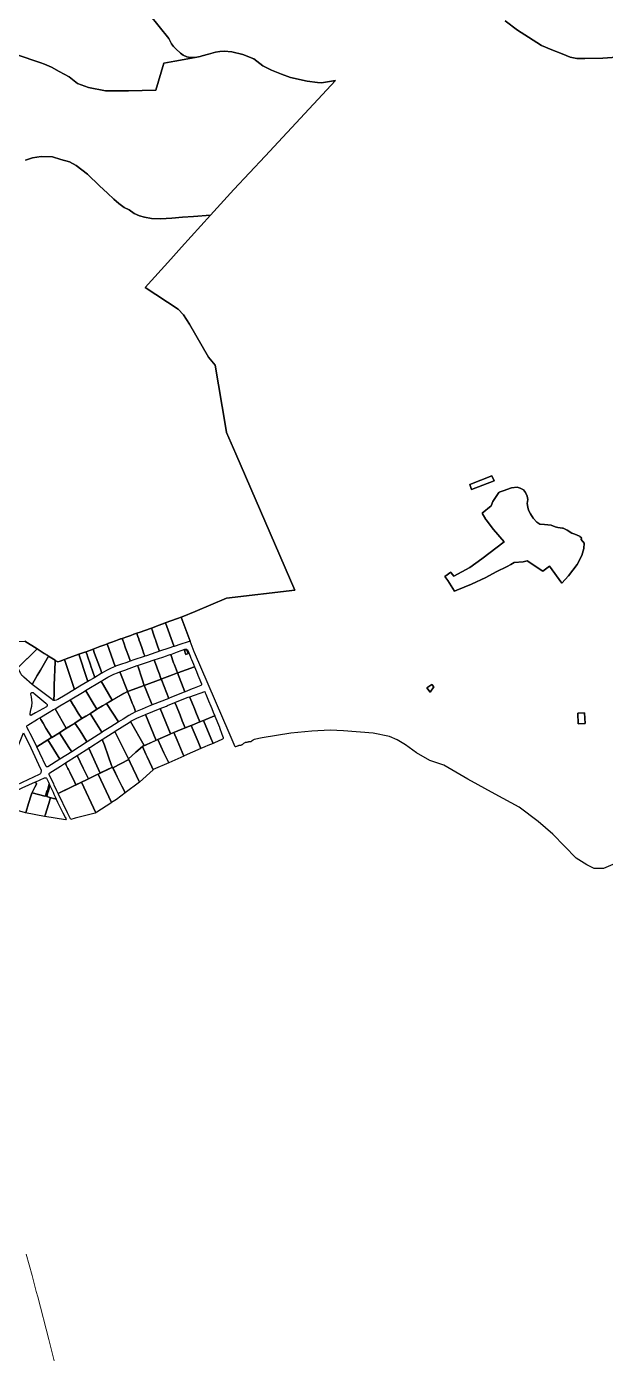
# Model space of a CAD drawing. Header units: metres. Extents: x 3 to 1027712, y 40 to 4430649.
# Drawn here: x 513627 to 514460, y 4408988 to 4410900 of the extents above; entities that cross this region are included whole.
import ezdxf

# ---------------------------------------------------------------- set-up
doc = ezdxf.new("R2010")
doc.units = ezdxf.units.M
doc.header["$MEASUREMENT"] = 0
doc.layers.add('A.ES.SDGC.CP.07003.cadastralparcel — CadastralParcel', color=1, linetype='Continuous')
doc.layers.add('Habitats_5_km', color=7, linetype='Continuous', lineweight=9, true_color=0xbefad2)

msp = doc.modelspace()

# ---------------------------------------------------------------- linework, layer by layer
at = {"layer": 'A.ES.SDGC.CP.07003.cadastralparcel — CadastralParcel', "color": 7, "linetype": 'Continuous', "flags": 128}
for points in [[(513803.9, 4410917.2), (513831.7, 4410882.5), (513835.4, 4410875.1), (513838.6, 4410870.9), (513841.8, 4410867.5), (513848.6, 4410861.6), (513852.6, 4410858.7), (513857.8, 4410856.4), (513862.5, 4410855.3), (513869.7, 4410855), (513840.5, 4410849.9), (513824.5, 4410847.1), (513813.2, 4410808.2), (513773.7, 4410807.1), (513740.5, 4410807.1), (513716.2, 4410812.2), (513700.1, 4410817.7), (513688.2, 4410827.3), (513674.1, 4410835.2), (513662.8, 4410841.4), (513653, 4410845.4), (513647.6, 4410847.6), (513612.1, 4410859.5)], [(514471, 4409693.5), (514457.9, 4409687.5), (514444.2, 4409687.5), (514433.5, 4409692.9), (514418.1, 4409702.4), (514384.5, 4409737.1), (514363.7, 4409755.5), (514336.4, 4409775.7), (514301.9, 4409794.7), (514262.1, 4409816), (514227.7, 4409836.2), (514207.5, 4409843.3), (514188.5, 4409854), (514172.4, 4409865.9), (514160.6, 4409873), (514149.3, 4409877.8), (514126.1, 4409882.5), (514083.5, 4409886), (514063.9, 4409886.6), (514037.8, 4409885.4), (514007.4, 4409882.7), (513966.3, 4409875.7), (513954.5, 4409873.2), (513953.7, 4409872.8), (513953.1, 4409872.5), (513952.6, 4409872.2), (513952.1, 4409871.9), (513951.7, 4409871.6), (513951.2, 4409871.2), (513950.8, 4409870.8), (513950.3, 4409870.4), (513949.7, 4409870.2), (513949.1, 4409870), (513948.4, 4409870), (513947.8, 4409870), (513947.2, 4409870), (513946.5, 4409869.9), (513945.8, 4409869.7), (513945, 4409869.4), (513944.2, 4409869.2), (513943.4, 4409869.1), (513942.7, 4409869), (513941.9, 4409868.8), (513941, 4409868.5), (513940.2, 4409868.2), (513939.5, 4409867.7), (513938.9, 4409867.1), (513938.4, 4409866.6), (513938, 4409866.2), (513937.6, 4409865.9), (513937.3, 4409865.7), (513936.9, 4409865.5), (513936.4, 4409865.3), (513935.9, 4409865.1), (513935.2, 4409864.9), (513934.4, 4409864.8), (513933.6, 4409864.7), (513932.8, 4409864.6), (513932.1, 4409864.4), (513931.4, 4409864.1), (513930.8, 4409863.9), (513930.4, 4409863.8), (513929.1, 4409863.4), (513927.6, 4409863), (513927.5, 4409863), (513918.8, 4409883), (513868.9, 4409998.7), (513868.5, 4409999.6), (513862.3, 4410015.1), (513849.5, 4410049.4), (513850.8, 4410049.8), (513850.8, 4410049.8), (513869.8, 4410057.6), (513914.9, 4410077), (514013.1, 4410088.4), (513928.2, 4410284.7), (513915, 4410315.3), (513913.5, 4410324.4), (513898.6, 4410412.2), (513889, 4410423.6), (513861.5, 4410471.3), (513852.8, 4410484.7), (513845.4, 4410492.8), (513797.8, 4410524.1), (513834.5, 4410564.9), (513849.8, 4410582), (513891.6, 4410628.1), (513925.3, 4410665.4), (513970.3, 4410713.4), (514071.8, 4410821.9), (514051.4, 4410818.7), (514046, 4410819.3), (514030.9, 4410821), (514006.9, 4410826.4), (513993.8, 4410831), (513979.5, 4410837.1), (513967.3, 4410843.2), (513954.2, 4410853.3), (513938.4, 4410859.6), (513922.4, 4410863.2), (513911.6, 4410864.1), (513905.1, 4410863.9), (513899, 4410862.7), (513888.9, 4410859.9), (513879.8, 4410857.5), (513877, 4410856.8), (513869.7, 4410855), (513862.5, 4410855.3), (513857.8, 4410856.4), (513852.6, 4410858.7), (513848.6, 4410861.6), (513841.8, 4410867.5), (513838.6, 4410870.9), (513835.4, 4410875.1), (513831.7, 4410882.5), (513803.9, 4410917.2)], [(514483.6, 4410856.2), (514456.8, 4410854.3), (514430.8, 4410853.7), (514419.4, 4410854), (514409.9, 4410855.9), (514398, 4410860.6), (514383.3, 4410866.3), (514368.6, 4410872.7), (514349.6, 4410884.3), (514333.7, 4410894.7), (514316.2, 4410907.8)], [(514316.2, 4410907.8), (514333.7, 4410894.7), (514349.6, 4410884.3), (514368.6, 4410872.7), (514383.3, 4410866.3), (514398, 4410860.6), (514409.9, 4410855.9), (514419.4, 4410854), (514430.8, 4410853.7), (514456.8, 4410854.3), (514483.6, 4410856.2)], [(513612.1, 4410859.5), (513647.6, 4410847.6), (513653, 4410845.4), (513662.8, 4410841.4), (513674.1, 4410835.2), (513688.2, 4410827.3), (513700.1, 4410817.7), (513716.2, 4410812.2), (513740.5, 4410807.1), (513773.7, 4410807.1), (513813.2, 4410808.2), (513824.5, 4410847.1), (513840.5, 4410849.9), (513869.7, 4410855), (513877, 4410856.8), (513879.8, 4410857.5), (513888.9, 4410859.9), (513899, 4410862.7), (513905.1, 4410863.9), (513911.6, 4410864.1), (513922.4, 4410863.2), (513938.4, 4410859.6), (513954.2, 4410853.3), (513967.3, 4410843.2), (513979.5, 4410837.1), (513993.8, 4410831), (514006.9, 4410826.4), (514030.9, 4410821), (514046, 4410819.3), (514051.4, 4410818.7), (514071.8, 4410821.9), (513970.3, 4410713.4), (513925.3, 4410665.4), (513891.6, 4410628.1), (513867.2, 4410626.3), (513851.4, 4410625.2), (513836.2, 4410624.1), (513819.8, 4410622.9), (513806.9, 4410623.5), (513796.7, 4410625.2), (513789.4, 4410627.4), (513782, 4410630.8), (513774.7, 4410635.9), (513767.4, 4410639.3), (513760, 4410644.9), (513752.7, 4410651.1), (513743.7, 4410660.1), (513731.8, 4410670.3), (513714.9, 4410687.2), (513698.5, 4410699.6), (513689, 4410705.2), (513676.5, 4410708.6), (513664.1, 4410712), (513647.8, 4410712.6), (513635.4, 4410710.9), (513625.2, 4410707.5)], [(513625.2, 4410707.5), (513635.4, 4410710.9), (513647.8, 4410712.6), (513664.1, 4410712), (513676.5, 4410708.6), (513689, 4410705.2), (513698.5, 4410699.6), (513714.9, 4410687.2), (513731.8, 4410670.3), (513743.7, 4410660.1), (513752.7, 4410651.1), (513760, 4410644.9), (513767.4, 4410639.3), (513774.7, 4410635.9), (513782, 4410630.8), (513789.4, 4410627.4), (513796.7, 4410625.2), (513806.9, 4410623.5), (513819.8, 4410622.9), (513836.2, 4410624.1), (513851.4, 4410625.2), (513867.2, 4410626.3), (513891.6, 4410628.1), (513849.8, 4410582), (513834.5, 4410564.9), (513797.8, 4410524.1), (513845.4, 4410492.8), (513852.8, 4410484.7), (513861.5, 4410471.3), (513889, 4410423.6), (513898.6, 4410412.2), (513913.5, 4410324.4), (513915, 4410315.3), (513928.2, 4410284.7), (514013.1, 4410088.4), (513914.9, 4410077), (513869.8, 4410057.6), (513850.8, 4410049.8), (513842.9, 4410047), (513828, 4410041.6), (513817.7, 4410037.8), (513806.8, 4410033.8), (513805.2, 4410033.2), (513790.5, 4410028.1), (513785.7, 4410026.4), (513781.5, 4410024.9), (513777, 4410023.3), (513771.2, 4410021.2), (513765.8, 4410019.3), (513764.6, 4410018.9), (513762.3, 4410018.1), (513759.6, 4410017.1), (513755.2, 4410015.5), (513749.8, 4410013.6), (513748.5, 4410013.1), (513744.1, 4410011.5), (513743.4, 4410011.2), (513739.7, 4410009.8), (513732.2, 4410007), (513727.4, 4410005.1), (513722.6, 4410003.3), (513712.6, 4409999.7), (513710.8, 4409999.1), (513702.1, 4409996), (513684.2, 4409989.4), (513681.5, 4409988.4), (513675.3, 4409986.2), (513671.8, 4409985), (513668.2, 4409987.2), (513667.9, 4409987.4), (513660.8, 4409992.1), (513658.6, 4409993.5), (513656.9, 4409994.6), (513656.7, 4409994.7), (513656.3, 4409994.9), (513652.5, 4409997.3), (513642, 4410003.9), (513624.3, 4410015.1)], [(513626.2, 4409769.9), (513629.8, 4409781.2), (513633.6, 4409793.3), (513634.4, 4409795.9), (513634.8, 4409796.7), (513653.3, 4409791.8), (513653.6, 4409791.8), (513654.1, 4409791.6), (513656.2, 4409799.4), (513657, 4409799.9), (513659.6, 4409809), (513659.8, 4409808.6), (513660.2, 4409807.7), (513660.3, 4409807.5), (513660.6, 4409807), (513658.1, 4409798.1), (513657.8, 4409797.2), (513656.1, 4409791.1), (513660.5, 4409790), (513661.6, 4409789.7), (513658.9, 4409781.2), (513653.6, 4409764.6), (513653.2, 4409763.3), (513652.9, 4409762.4), (513625.5, 4409767.7)]]:
    msp.add_lwpolyline(points, dxfattribs=at)
for points in [[(514299.5, 4410175.9), (514288.6, 4410189.4), (514288.1, 4410190), (514282.8, 4410199.1), (514295.8, 4410209.9), (514298.1, 4410215.8), (514306.9, 4410229), (514307.1, 4410229.1), (514307.6, 4410229.3), (514313.1, 4410231.3), (514325.2, 4410235.7), (514333.4, 4410236.4), (514337.8, 4410235.1), (514342.3, 4410232.6), (514345.4, 4410228.8), (514347.9, 4410223.8), (514348.6, 4410218.7), (514347.9, 4410213.1), (514348.6, 4410208), (514349.8, 4410203.6), (514352.5, 4410198.1), (514356.2, 4410192.2), (514361.5, 4410186.3), (514366.1, 4410183.2), (514372.9, 4410182.8), (514382.5, 4410182.1), (514388.2, 4410179.4), (514391.8, 4410178.8), (514398.4, 4410177.8), (514399.4, 4410177.4), (514405.2, 4410174.5), (514412, 4410170.5), (514416.3, 4410168.8), (514423.3, 4410166), (514423.6, 4410165.8), (514426.1, 4410163.7), (514425.5, 4410161.1), (514429.9, 4410155.8), (514429.2, 4410148.2), (514426.7, 4410138.1), (514419.8, 4410125.5), (514407.2, 4410109.2), (514397.5, 4410098.6), (514379.9, 4410122.7), (514370.2, 4410115.6), (514347.9, 4410130.4), (514342.2, 4410129.2), (514328.9, 4410128), (514324.4, 4410125.4), (514318.9, 4410122.5), (514303.2, 4410114.7), (514288.3, 4410106.8), (514267.6, 4410096.9), (514246.7, 4410088.5), (514243, 4410086.8), (514233.3, 4410102.1), (514229, 4410108.1), (514237.8, 4410114.3), (514238.1, 4410113.9), (514238.5, 4410113.4), (514242.1, 4410108.3), (514265.4, 4410121), (514282.4, 4410133.3), (514314.5, 4410157.9), (514299.5, 4410175.9)], [(514242.1, 4410108.3), (514238.5, 4410113.4), (514238.1, 4410113.9), (514237.8, 4410114.3), (514229, 4410108.1), (514233.3, 4410102.1), (514243, 4410086.8), (514246.7, 4410088.5), (514267.6, 4410096.9), (514288.3, 4410106.8), (514303.2, 4410114.7), (514318.9, 4410122.5), (514324.4, 4410125.4), (514328.9, 4410128), (514342.2, 4410129.2), (514347.9, 4410130.4), (514370.2, 4410115.6), (514379.9, 4410122.7), (514397.5, 4410098.6), (514407.2, 4410109.2), (514419.8, 4410125.5), (514426.7, 4410138.1), (514429.2, 4410148.2), (514429.9, 4410155.8), (514425.5, 4410161.1), (514426.1, 4410163.7), (514423.6, 4410165.8), (514423.3, 4410166), (514416.3, 4410168.8), (514412, 4410170.5), (514405.2, 4410174.5), (514399.4, 4410177.4), (514398.4, 4410177.8), (514391.8, 4410178.8), (514388.2, 4410179.4), (514382.5, 4410182.1), (514372.9, 4410182.8), (514366.1, 4410183.2), (514361.5, 4410186.3), (514356.2, 4410192.2), (514352.5, 4410198.1), (514349.8, 4410203.6), (514348.6, 4410208), (514347.9, 4410213.1), (514348.6, 4410218.7), (514347.9, 4410223.8), (514345.4, 4410228.8), (514342.3, 4410232.6), (514337.8, 4410235.1), (514333.4, 4410236.4), (514325.2, 4410235.7), (514313.1, 4410231.3), (514307.6, 4410229.3), (514307.1, 4410229.1), (514306.9, 4410229), (514298.1, 4410215.8), (514295.8, 4410209.9), (514282.8, 4410199.1), (514288.1, 4410190), (514288.6, 4410189.4), (514299.5, 4410175.9), (514314.5, 4410157.9), (514282.4, 4410133.3), (514265.4, 4410121), (514242.1, 4410108.3)], [(514265.2, 4410240.3), (514297, 4410253.1), (514300.4, 4410245.7), (514267.7, 4410233.1), (514265.2, 4410240.3)], [(514265.2, 4410240.3), (514267.7, 4410233.1), (514300.4, 4410245.7), (514297, 4410253.1), (514265.2, 4410240.3)], [(513862.3, 4410015.1), (513858.1, 4410013.7), (513849.2, 4410010.6), (513839.6, 4410007.3), (513839.2, 4410007.2), (513838.8, 4410008.2), (513826.9, 4410041.2), (513828, 4410041.6), (513828, 4410041.6), (513842.9, 4410047), (513849.5, 4410049.4), (513862.3, 4410015.1)], [(513781.5, 4410024.9), (513785.7, 4410026.4), (513786.3, 4410024.7), (513787.3, 4410021.8), (513788.5, 4410018.2), (513789.3, 4410016), (513790.5, 4410012.4), (513791.4, 4410009.7), (513792.4, 4410007), (513793.3, 4410004.3), (513795.8, 4409996.9), (513796.6, 4409994.6), (513797.1, 4409993.1), (513796.2, 4409992.7), (513781.6, 4409987.9), (513776.2, 4409986), (513776, 4409986.7), (513775.4, 4409988.5), (513774.5, 4409990.9), (513773.5, 4409993.9), (513770.5, 4410002.2), (513769.5, 4410005), (513767, 4410012.3), (513765.5, 4410016.3), (513764.6, 4410018.9), (513765.8, 4410019.3), (513771.2, 4410021.2), (513777, 4410023.3), (513781.5, 4410024.9)], [(513806.8, 4410033.8), (513807, 4410033.4), (513808.1, 4410029.9), (513809.3, 4410026.5), (513810.7, 4410022.3), (513811.8, 4410019.2), (513812.5, 4410017.3), (513813.1, 4410015.4), (513813.2, 4410015.3), (513814.1, 4410012.6), (513815.7, 4410008), (513817.5, 4410002.7), (513818.3, 4410000.3), (513814.7, 4409999.1), (513813.2, 4409998.6), (513799.4, 4409993.8), (513797.1, 4409993.1), (513796.6, 4409994.6), (513795.8, 4409996.9), (513793.3, 4410004.3), (513792.4, 4410007), (513791.4, 4410009.7), (513790.5, 4410012.4), (513789.3, 4410016), (513788.5, 4410018.2), (513787.3, 4410021.8), (513786.3, 4410024.7), (513785.7, 4410026.4), (513790.5, 4410028.1), (513805.2, 4410033.2), (513806.8, 4410033.8)], [(513839.2, 4410007.2), (513838.7, 4410007), (513831.8, 4410004.9), (513818.3, 4410000.3), (513817.5, 4410002.7), (513815.7, 4410008), (513814.1, 4410012.6), (513813.2, 4410015.3), (513813.1, 4410015.4), (513812.5, 4410017.3), (513811.8, 4410019.2), (513810.7, 4410022.3), (513809.3, 4410026.5), (513808.1, 4410029.9), (513807, 4410033.4), (513806.8, 4410033.8), (513817.7, 4410037.8), (513826.9, 4410041.2), (513838.8, 4410008.2), (513839.2, 4410007.2)], [(513642, 4410003.9), (513612.6, 4409974.5), (513592.5, 4410007.3), (513592.5, 4410007.3), (513591.8, 4410008.2), (513591.2, 4410008.8), (513590.6, 4410009.4), (513589.4, 4410010.4), (513587.3, 4410011.7), (513585.1, 4410012.9), (513584.9, 4410013), (513582.8, 4410013.8), (513624.3, 4410015.1), (513642, 4410003.9)], [(513754.5, 4409978.5), (513751.9, 4409977.5), (513747.6, 4409975.8), (513744.7, 4409974.3), (513741.9, 4409972.8), (513735.2, 4409969), (513733.2, 4409974.5), (513729.5, 4409984.6), (513724.8, 4409997.1), (513722.6, 4410003.3), (513727.4, 4410005.1), (513732.2, 4410007), (513739.7, 4410009.8), (513742.8, 4410011), (513754.5, 4409978.5)], [(513743.4, 4410011.2), (513744.1, 4410011.5), (513749.8, 4410013.6), (513755.2, 4410015.5), (513759.6, 4410017.1), (513764.6, 4410018.9), (513765.5, 4410016.3), (513767, 4410012.3), (513769.5, 4410005), (513770.5, 4410002.2), (513773.5, 4409993.9), (513774.5, 4409990.9), (513775.4, 4409988.5), (513776, 4409986.7), (513776.2, 4409986), (513770, 4409983.9), (513763.6, 4409981.7), (513755.1, 4409978.7), (513754.5, 4409978.5), (513742.8, 4410011), (513743.4, 4410011.2)], [(513652.5, 4409997.3), (513652.8, 4409997.1), (513654.6, 4409996), (513656.3, 4409994.9), (513656.7, 4409994.7), (513656.9, 4409994.6), (513658.6, 4409993.5), (513658.5, 4409993.5), (513647, 4409973.4), (513642.3, 4409965.4), (513635.3, 4409953.3), (513634.8, 4409952.4), (513623.1, 4409963), (513621.6, 4409964.3), (513620.3, 4409965.4), (513619.8, 4409966.4), (513618.5, 4409968.6), (513614.4, 4409976.3), (513642, 4410003.9), (513652.5, 4409997.3)], [(513658.5, 4409993.5), (513658.6, 4409993.5), (513660.8, 4409992.1), (513667.9, 4409987.4), (513668.2, 4409987.2), (513668.1, 4409985.2), (513666.9, 4409951.5), (513666.5, 4409939.6), (513666.1, 4409929.4), (513664.9, 4409929.9), (513663.7, 4409930.8), (513634.8, 4409952.4), (513635.3, 4409953.3), (513642.3, 4409965.4), (513647, 4409973.4), (513658.5, 4409993.5)], [(513675.3, 4409986.2), (513681.5, 4409988.4), (513685.8, 4409975.6), (513691.1, 4409959.9), (513694.5, 4409949.7), (513695.9, 4409945.4), (513682.4, 4409937.2), (513671.9, 4409930.8), (513669.6, 4409929.9), (513667.6, 4409929.4), (513666.1, 4409929.4), (513666.5, 4409939.6), (513666.9, 4409951.5), (513668.1, 4409985.2), (513668.2, 4409987.2), (513671.8, 4409985), (513675.3, 4409986.2)], [(513684.2, 4409989.4), (513702.1, 4409996), (513706.3, 4409983.4), (513709.5, 4409973.9), (513714.8, 4409958.3), (513715.2, 4409957), (513703.8, 4409950.1), (513695.9, 4409945.4), (513694.5, 4409949.7), (513691.1, 4409959.9), (513685.8, 4409975.6), (513681.5, 4409988.4), (513684.2, 4409989.4)], [(513710.8, 4409999.1), (513712.6, 4409999.7), (513712.9, 4409998.8), (513714.1, 4409995.4), (513714.8, 4409993.3), (513719, 4409980.8), (513719.6, 4409979.1), (513721.9, 4409972.3), (513725.2, 4409962.8), (513722.6, 4409961.3), (513717.4, 4409958.3), (513715.2, 4409957), (513714.8, 4409958.3), (513709.5, 4409973.9), (513706.3, 4409983.4), (513702.1, 4409996), (513710.8, 4409999.1)], [(513712.6, 4409999.7), (513722.6, 4410003.3), (513724.8, 4409997.1), (513729.5, 4409984.6), (513733.2, 4409974.5), (513735.2, 4409969), (513734.4, 4409968.6), (513725.2, 4409962.8), (513721.9, 4409972.3), (513719.6, 4409979.1), (513719, 4409980.8), (513714.8, 4409993.3), (513714.1, 4409995.4), (513712.9, 4409998.8), (513712.6, 4409999.7)], [(513810.8, 4409988.1), (513811, 4409987.6), (513811.2, 4409986.8), (513813.2, 4409981.3), (513814.1, 4409978.9), (513815.5, 4409974.7), (513817.2, 4409970), (513818.2, 4409967.3), (513819.9, 4409962.6), (513820.7, 4409960.3), (513796.4, 4409951.1), (513793.4, 4409960.2), (513791, 4409967.2), (513789.4, 4409972), (513787.4, 4409978), (513786.7, 4409979.9), (513801.2, 4409984.8), (513810.8, 4409988.1)], [(513833.9, 4409995.6), (513834.5, 4409995.9), (513838.7, 4409983.8), (513840, 4409980.8), (513844.1, 4409969.2), (513836.9, 4409966.4), (513821.5, 4409960.6), (513820.7, 4409960.3), (513819.9, 4409962.6), (513818.2, 4409967.3), (513817.2, 4409970), (513815.5, 4409974.7), (513814.1, 4409978.9), (513813.2, 4409981.3), (513811.2, 4409986.8), (513811, 4409987.6), (513810.8, 4409988.1), (513823.3, 4409992.1), (513828.6, 4409993.9), (513830.9, 4409994.6), (513833.9, 4409995.6)], [(513844.6, 4409969.4), (513844.1, 4409969.2), (513840, 4409980.8), (513838.7, 4409983.8), (513834.5, 4409995.9), (513844.4, 4409999.5), (513855, 4410003.5), (513857.4, 4410003.3), (513858.6, 4410002.3), (513860.4, 4409998.1), (513862.3, 4409993.4), (513863.6, 4409990.4), (513864.4, 4409988.3), (513867.1, 4409981.8), (513868.7, 4409978), (513844.6, 4409969.4)], [(513856, 4409996.6), (513856.3, 4409995.9), (513859.5, 4409997.1), (513857.4, 4410002.7), (513854.2, 4410001.6), (513856, 4409996.6)], [(513856, 4409996.6), (513854.2, 4410001.6), (513857.4, 4410002.7), (513859.5, 4409997.1), (513856.3, 4409995.9), (513856, 4409996.6)], [(513750.1, 4409929.8), (513734.2, 4409957.1), (513735.4, 4409957.8), (513736.9, 4409958.8), (513743.9, 4409963.2), (513751.5, 4409967), (513752.7, 4409967.5), (513757.7, 4409969.5), (513761, 4409970.8), (513772.3, 4409942.9), (513772.5, 4409942.5), (513767.1, 4409939.4), (513751.4, 4409930.6), (513750.1, 4409929.8)], [(513761, 4409970.8), (513762.5, 4409971.4), (513768.2, 4409973.4), (513774.7, 4409975.7), (513786.4, 4409979.7), (513786.7, 4409979.9), (513787.4, 4409978), (513789.4, 4409972), (513791, 4409967.2), (513793.4, 4409960.2), (513796.4, 4409951.1), (513773.6, 4409942.9), (513772.5, 4409942.5), (513772.3, 4409942.9), (513761, 4409970.8)], [(513832.5, 4409932.9), (513831.6, 4409932.5), (513821.6, 4409958.3), (513820.9, 4409959.8), (513820.7, 4409960.3), (513821.5, 4409960.6), (513836.9, 4409966.4), (513844.1, 4409969.2), (513854.7, 4409941.8), (513834.7, 4409933.8), (513832.5, 4409932.9)], [(513844.6, 4409969.4), (513868.7, 4409978), (513871.5, 4409971.3), (513873.6, 4409966), (513875.1, 4409962.4), (513878.6, 4409953.7), (513878.6, 4409952.7), (513878.6, 4409952.2), (513877.8, 4409951.3), (513868.3, 4409947.4), (513865.3, 4409946.2), (513855.4, 4409942.1), (513854.7, 4409941.8), (513844.1, 4409969.2), (513844.6, 4409969.4)], [(513750.1, 4409929.8), (513741.5, 4409924.8), (513736.2, 4409921.6), (513728.3, 4409916.8), (513725.4, 4409921.6), (513724.4, 4409923.2), (513712.2, 4409943.3), (513711.9, 4409943.7), (513734.2, 4409957.1), (513750.1, 4409929.8)], [(513796.4, 4409951.1), (513797.1, 4409949.3), (513799.1, 4409944.4), (513802, 4409937.4), (513806.4, 4409926.7), (513807.9, 4409923.1), (513804.3, 4409921.6), (513802.2, 4409920.7), (513793.6, 4409917.2), (513784, 4409913.3), (513782.2, 4409917.8), (513780.7, 4409921.6), (513779.1, 4409925.8), (513775.6, 4409934.6), (513772.5, 4409942.5), (513773.6, 4409942.9), (513796.4, 4409951.1)], [(513831.6, 4409932.5), (513807.9, 4409923.1), (513806.4, 4409926.7), (513802, 4409937.4), (513799.1, 4409944.4), (513797.1, 4409949.3), (513796.4, 4409951.1), (513820.7, 4409960.3), (513820.9, 4409959.8), (513821.6, 4409958.3), (513831.6, 4409932.5)], [(514203.4, 4409947.5), (514210.7, 4409952.7), (514213.6, 4409949.3), (514207.9, 4409941.4), (514203.4, 4409947.5)], [(514203.4, 4409947.5), (514207.9, 4409941.4), (514213.6, 4409949.3), (514210.7, 4409952.7), (514203.4, 4409947.5)], [(513637.2, 4409940.2), (513654.6, 4409925.8), (513655.8, 4409924.8), (513656.1, 4409924.4), (513656.4, 4409923.9), (513656.6, 4409923.4), (513656.7, 4409922.8), (513656.6, 4409922.2), (513656.5, 4409921.8), (513656.5, 4409921.7), (513656.3, 4409921.2), (513656, 4409920.7), (513655.7, 4409920.4), (513640, 4409911.6), (513634, 4409908.2), (513633.7, 4409908.2), (513633.5, 4409908.1), (513633.2, 4409908.1), (513633, 4409908.2), (513632.7, 4409908.3), (513632.5, 4409908.4), (513632.3, 4409908.6), (513632.1, 4409908.8), (513632, 4409909.1), (513631.9, 4409909.3), (513631.9, 4409909.6), (513631.9, 4409909.9), (513631.9, 4409910.2), (513632.8, 4409913.7), (513633.8, 4409917.8), (513634.4, 4409921.4), (513634.5, 4409922), (513634.8, 4409925.9), (513634.8, 4409926.2), (513634.7, 4409930.5), (513634.2, 4409934.7), (513633.3, 4409938.8), (513633.3, 4409939.1), (513633.3, 4409939.5), (513633.4, 4409939.9), (513633.6, 4409940.2), (513633.8, 4409940.5), (513634.1, 4409940.7), (513634.4, 4409940.9), (513634.7, 4409941.1), (513635.1, 4409941.1), (513635.5, 4409941.2), (513635.8, 4409941.1), (513636.2, 4409941), (513636.5, 4409940.8), (513636.8, 4409940.6), (513637.1, 4409940.3), (513637.2, 4409940.2)], [(513684.2, 4409889.6), (513667.9, 4409917.5), (513674.7, 4409921.6), (513689.7, 4409930.4), (513694.6, 4409922.5), (513695.1, 4409921.6), (513701.4, 4409911.2), (513706.3, 4409903.4), (513705.8, 4409903.1), (513696.6, 4409897.1), (513684.2, 4409889.6)], [(513711.9, 4409943.7), (513712.2, 4409943.3), (513724.4, 4409923.2), (513725.4, 4409921.6), (513728.3, 4409916.8), (513719, 4409911), (513712.5, 4409907.1), (513706.3, 4409903.4), (513701.4, 4409911.2), (513695.1, 4409921.6), (513694.6, 4409922.5), (513689.7, 4409930.4), (513709.8, 4409942.4), (513711.9, 4409943.7)], [(513759.5, 4409898.6), (513741.9, 4409925.1), (513750.1, 4409929.8), (513767.1, 4409939.4), (513772.5, 4409942.5), (513775.6, 4409934.6), (513779.1, 4409925.8), (513780.7, 4409921.6), (513782.2, 4409917.8), (513784, 4409913.3), (513778.7, 4409910.3), (513774.1, 4409907.7), (513765.9, 4409902.6), (513759.5, 4409898.6)], [(513862.2, 4409933.9), (513863.6, 4409930.5), (513867.2, 4409921.5), (513867.6, 4409920.5), (513871.8, 4409910.2), (513875.4, 4409901.2), (513876.5, 4409898.6), (513865.6, 4409894.2), (513864.1, 4409893.6), (513855.5, 4409890.1), (513855.4, 4409890), (513851.2, 4409900.3), (513847.9, 4409908.4), (513842.6, 4409921.5), (513840.6, 4409926.4), (513851.2, 4409930.7), (513859.5, 4409934.1), (513861.8, 4409934.9), (513862.2, 4409933.9)], [(513884.2, 4409940.6), (513885.1, 4409938.6), (513889, 4409928.9), (513892.1, 4409921.5), (513893.6, 4409917.8), (513895.7, 4409912.7), (513897.9, 4409907.3), (513897.6, 4409907.2), (513881.8, 4409900.7), (513876.5, 4409898.6), (513875.4, 4409901.2), (513871.8, 4409910.2), (513867.6, 4409920.5), (513867.2, 4409921.5), (513863.6, 4409930.5), (513862.2, 4409933.9), (513861.8, 4409934.9), (513883.5, 4409942.4), (513884.2, 4409940.6)], [(513665.8, 4409916.3), (513667.9, 4409917.5), (513684.2, 4409889.6), (513682.9, 4409888.9), (513679, 4409886.3), (513674.2, 4409883.1), (513663.1, 4409876.3), (513654.9, 4409889.8), (513650.7, 4409896.8), (513647.5, 4409902.1), (513646.3, 4409904.1), (513646.1, 4409904.4), (513659.4, 4409912.5), (513665.8, 4409916.3)], [(513718.3, 4409910.6), (513718.6, 4409910.8), (513735.3, 4409883.7), (513735.1, 4409883.5), (513714, 4409869.9), (513713.2, 4409871.1), (513704, 4409885.6), (513699, 4409893.4), (513696.6, 4409897.1), (513705.8, 4409903.1), (513706.3, 4409903.4), (513712.5, 4409907.1), (513718.3, 4409910.6)], [(513741.5, 4409924.8), (513741.9, 4409925.1), (513759.5, 4409898.6), (513758.9, 4409898.2), (513748.4, 4409891.7), (513736.4, 4409884.3), (513735.6, 4409883.8), (513735.3, 4409883.7), (513718.6, 4409910.8), (513719, 4409911), (513728.3, 4409916.8), (513736.2, 4409921.6), (513741.5, 4409924.8)], [(513777.1, 4409899.5), (513785.9, 4409904.1), (513794.6, 4409907.7), (513797, 4409908.7), (513798.1, 4409909.1), (513798.1, 4409909.1), (513813.4, 4409872.1), (513813.3, 4409872.1), (513799.2, 4409865.8), (513796.3, 4409864.6), (513776.7, 4409899.3), (513777.1, 4409899.5)], [(513798.2, 4409909.2), (513819.5, 4409917.9), (513831.2, 4409888.9), (513834, 4409881.9), (513834.2, 4409881.4), (513833.7, 4409881.1), (513815.8, 4409873.2), (513813.6, 4409872.2), (513813.4, 4409872.1), (513798.1, 4409909.1), (513798.2, 4409909.2)], [(513829.8, 4409922.1), (513840.6, 4409926.4), (513842.6, 4409921.5), (513847.9, 4409908.4), (513851.2, 4409900.3), (513855.4, 4409890), (513844.8, 4409885.7), (513839.1, 4409883.4), (513834.2, 4409881.4), (513831.2, 4409888.9), (513819.5, 4409917.9), (513828.2, 4409921.5), (513829.8, 4409922.1)], [(514420.6, 4409911.3), (514430.3, 4409911.6), (514431.4, 4409896.3), (514421.4, 4409895.8), (514420.6, 4409911.3)], [(514420.6, 4409911.3), (514421.4, 4409895.8), (514431.4, 4409896.3), (514430.3, 4409911.6), (514420.6, 4409911.3)], [(513627.3, 4409892.1), (513627.3, 4409892.6), (513627.6, 4409893.3), (513628.6, 4409894), (513642.7, 4409902.4), (513646.1, 4409904.4), (513646.3, 4409904.1), (513647.5, 4409902.1), (513650.7, 4409896.8), (513654.9, 4409889.8), (513663.1, 4409876.3), (513662.8, 4409876.1), (513641.5, 4409863), (513635.8, 4409874.6), (513632.2, 4409881.9), (513630.2, 4409885.8), (513628.5, 4409889.3), (513627.8, 4409890.6), (513627.3, 4409891.7), (513627.3, 4409892.1)], [(513696.6, 4409897.1), (513699, 4409893.4), (513704, 4409885.6), (513713.2, 4409871.1), (513714, 4409869.9), (513691.9, 4409855.7), (513687.9, 4409861.9), (513677.6, 4409877.8), (513674.2, 4409883.1), (513679, 4409886.3), (513682.9, 4409888.9), (513696.6, 4409897.1)], [(513796.3, 4409864.6), (513795.9, 4409864.4), (513794.1, 4409863.6), (513793.7, 4409863.3), (513784.4, 4409855.1), (513783.7, 4409854.6), (513773.5, 4409845.7), (513753.9, 4409884.9), (513754.6, 4409885.3), (513754.7, 4409885.4), (513774.6, 4409898), (513775.5, 4409898.5), (513776.3, 4409899.1), (513776.5, 4409899.2), (513776.7, 4409899.3), (513796.3, 4409864.6)], [(513864.1, 4409893.6), (513873.8, 4409870.2), (513877.9, 4409860.3), (513853.7, 4409849.6), (513853.5, 4409849.5), (513851.1, 4409855.1), (513848.6, 4409860.9), (513843.7, 4409872.6), (513839.1, 4409883.4), (513844.8, 4409885.7), (513855.4, 4409890), (513855.5, 4409890.1), (513864.1, 4409893.6)], [(513881.8, 4409900.7), (513892.3, 4409875.3), (513895.4, 4409867.8), (513887.9, 4409864.6), (513883.5, 4409862.7), (513877.9, 4409860.3), (513873.8, 4409870.2), (513864.1, 4409893.6), (513865.6, 4409894.2), (513876.5, 4409898.6), (513881.8, 4409900.7)], [(513897.9, 4409907.3), (513898, 4409907), (513904.6, 4409890.9), (513904.8, 4409890.4), (513908.3, 4409880.8), (513909.9, 4409876.2), (513910.1, 4409874.7), (513909.2, 4409873.8), (513906.1, 4409872.4), (513904.6, 4409871.8), (513895.4, 4409867.8), (513892.3, 4409875.3), (513881.8, 4409900.7), (513897.6, 4409907.2), (513897.9, 4409907.3)], [(513587.7, 4409796.6), (513622.7, 4409882.8), (513632.9, 4409861.2), (513647, 4409831.3), (513647.4, 4409830.7), (513647.7, 4409829.9), (513647.8, 4409829.6), (513648, 4409828.6), (513647.9, 4409827.5), (513647.7, 4409826.4), (513647.3, 4409825.4), (513646.8, 4409824.4), (513646, 4409823.6), (513645.2, 4409823), (513587.5, 4409795.9), (513587.7, 4409796.6)], [(513674.8, 4409844.8), (513657.7, 4409834), (513656.5, 4409834), (513655.7, 4409834.2), (513655.3, 4409834.6), (513646, 4409853.8), (513641.5, 4409863), (513657.4, 4409872.8), (513674.8, 4409844.8)], [(513674.8, 4409844.8), (513657.4, 4409872.8), (513662.8, 4409876.1), (513663.1, 4409876.3), (513674.2, 4409883.1), (513677.6, 4409877.8), (513687.9, 4409861.9), (513691.9, 4409855.7), (513674.8, 4409844.8)], [(513716.7, 4409861.2), (513717.6, 4409861.7), (513717.8, 4409861.9), (513736, 4409873.5), (513739, 4409865.2), (513744.6, 4409849.6), (513749.4, 4409836), (513750.4, 4409834.1), (513750.6, 4409833.7), (513734.5, 4409825.8), (513733.5, 4409825.3), (513733.1, 4409825.1), (513716.4, 4409861), (513716.7, 4409861.2)], [(513751.2, 4409832.4), (513750.4, 4409834.1), (513749.4, 4409836), (513744.6, 4409849.6), (513739, 4409865.2), (513736, 4409873.5), (513741.2, 4409876.8), (513753.9, 4409884.9), (513773.5, 4409845.7), (513774, 4409844.6), (513751.2, 4409832.4)], [(513815.8, 4409873.2), (513824.8, 4409854.3), (513827.6, 4409848.3), (513831.6, 4409839.9), (513809.2, 4409830.1), (513809.1, 4409829.9), (513807.1, 4409834.2), (513803.9, 4409841.1), (513800.7, 4409848.2), (513798.8, 4409852.3), (513793.7, 4409863.3), (513794.1, 4409863.6), (513795.9, 4409864.4), (513799.2, 4409865.8), (513813.6, 4409872.2), (513815.8, 4409873.2)], [(513834.2, 4409881.4), (513839.1, 4409883.4), (513843.7, 4409872.6), (513848.6, 4409860.9), (513851.1, 4409855.1), (513853.5, 4409849.5), (513831.6, 4409839.9), (513827.6, 4409848.3), (513824.8, 4409854.3), (513815.8, 4409873.2), (513833.7, 4409881.1), (513834.2, 4409881.4)], [(513715.9, 4409816.6), (513708.3, 4409832.3), (513699.6, 4409850.3), (513716.4, 4409861), (513733.1, 4409825.1), (513729.8, 4409823.5), (513728.7, 4409822.9), (513720.1, 4409818.7), (513715.9, 4409816.6)], [(513793.7, 4409863.3), (513798.8, 4409852.3), (513800.7, 4409848.2), (513803.9, 4409841.1), (513807.1, 4409834.2), (513809.1, 4409829.9), (513789.6, 4409811.8), (513789.5, 4409811.8), (513776.1, 4409840.2), (513773.5, 4409845.7), (513783.7, 4409854.6), (513784.4, 4409855.1), (513793.7, 4409863.3)], [(513696.4, 4409811.5), (513698, 4409808), (513672.6, 4409795.5), (513670.7, 4409799.6), (513666.8, 4409807.5), (513666, 4409809.3), (513659.7, 4409822.4), (513659.5, 4409822.9), (513659.5, 4409823.3), (513659.5, 4409823.7), (513659.7, 4409824.2), (513659.9, 4409824.6), (513660.1, 4409824.9), (513660.4, 4409825.2), (513675.9, 4409834.9), (513682.8, 4409839.6), (513684.2, 4409836.6), (513686.5, 4409831.8), (513687.4, 4409830.1), (513689.1, 4409826.5), (513696.4, 4409811.5)], [(513715.9, 4409816.6), (513713.3, 4409815.3), (513706.1, 4409811.9), (513705, 4409811.3), (513698, 4409808), (513696.4, 4409811.5), (513689.1, 4409826.5), (513687.4, 4409830.1), (513686.5, 4409831.8), (513684.2, 4409836.6), (513682.8, 4409839.6), (513699.6, 4409850.3), (513708.3, 4409832.3), (513715.9, 4409816.6)], [(513749.3, 4409782.6), (513729.8, 4409823.5), (513750.6, 4409833.7), (513752.4, 4409830.1), (513757.4, 4409819.7), (513764.1, 4409806.1), (513768.2, 4409797.8), (513768.6, 4409797.1), (513768.9, 4409796.5), (513756.3, 4409787.2), (513749.3, 4409782.6)], [(513774, 4409844.6), (513776.1, 4409840.2), (513789.5, 4409811.8), (513768.9, 4409796.5), (513768.6, 4409797.1), (513768.2, 4409797.8), (513764.1, 4409806.1), (513757.4, 4409819.7), (513751.2, 4409832.4), (513774, 4409844.6)], [(513659.4, 4409809.6), (513659.6, 4409809), (513657, 4409799.9), (513656.2, 4409799.4), (513654.1, 4409791.6), (513653.6, 4409791.8), (513653.3, 4409791.8), (513634.8, 4409796.7), (513636, 4409798.9), (513638.1, 4409802.8), (513639, 4409804.7), (513641.4, 4409809.2), (513641.1, 4409809.9), (513641, 4409810.1), (513639.8, 4409812.3), (513640.5, 4409812.6), (513652.9, 4409818.3), (513653.6, 4409818.3), (513654.3, 4409818.2), (513655, 4409818), (513655.6, 4409817.6), (513658.4, 4409811.7), (513659.4, 4409809.6)], [(513726.6, 4409767.8), (513706.1, 4409811.9), (513713.3, 4409815.3), (513720.1, 4409818.7), (513728.7, 4409822.9), (513729.8, 4409823.5), (513749.3, 4409782.6), (513748.2, 4409781.8), (513728.2, 4409768.5), (513726.9, 4409767.9), (513726.6, 4409767.8)], [(513625.7, 4409768.4), (513625.5, 4409767.7), (513625.3, 4409767.7), (513592.1, 4409777.4), (513587.1, 4409788.3), (513588, 4409788.7), (513589.3, 4409789.2), (513600.8, 4409794.5), (513601.2, 4409794.7), (513602.1, 4409795.1), (513615, 4409801), (513620.7, 4409803.6), (513639.8, 4409812.3), (513641, 4409810.1), (513641.1, 4409809.9), (513641.4, 4409809.2), (513639, 4409804.7), (513638.1, 4409802.8), (513636, 4409798.9), (513634.4, 4409795.9), (513633.6, 4409793.3), (513629.8, 4409781.2), (513626.2, 4409769.9), (513625.7, 4409768.4)], [(513660.6, 4409807), (513665.1, 4409797.3), (513666.3, 4409794.7), (513668.1, 4409790.8), (513669.6, 4409787.6), (513665.6, 4409788.6), (513660.5, 4409790), (513656.1, 4409791.1), (513657.8, 4409797.2), (513658.1, 4409798.1), (513660.6, 4409807)], [(513705, 4409811.3), (513706.1, 4409811.9), (513726.6, 4409767.8), (513725.5, 4409767.2), (513724, 4409766.6), (513696.7, 4409759.9), (513690.5, 4409758.4), (513685.9, 4409767.9), (513673.1, 4409794.6), (513672.6, 4409795.5), (513705, 4409811.3)], [(513653.2, 4409763.3), (513653.6, 4409764.6), (513658.9, 4409781.2), (513661.6, 4409789.7), (513662.2, 4409789.5), (513665.6, 4409788.6), (513667, 4409788.3), (513669.6, 4409787.6), (513671.7, 4409783.1), (513679.4, 4409768), (513683.1, 4409760.7), (513683.9, 4409759.1), (513683, 4409757.7), (513653.1, 4409762.3), (513652.9, 4409762.4), (513653.2, 4409763.3)]]:
    msp.add_lwpolyline(points, close=True, dxfattribs=at)
at = {"layer": 'Habitats_5_km'}
msp.add_lwpolyline([(513626.3, 4409132.5), (513634.8, 4409101.8), (513636.9, 4409094.2), (513641, 4409078.8), (513643, 4409071.1), (513659, 4409009.6), (513660, 4409005.7), (513662, 4408998), (513663, 4408994.2), (513666.9, 4408978.7)], dxfattribs=at)

doc.saveas('drawing.dxf')
